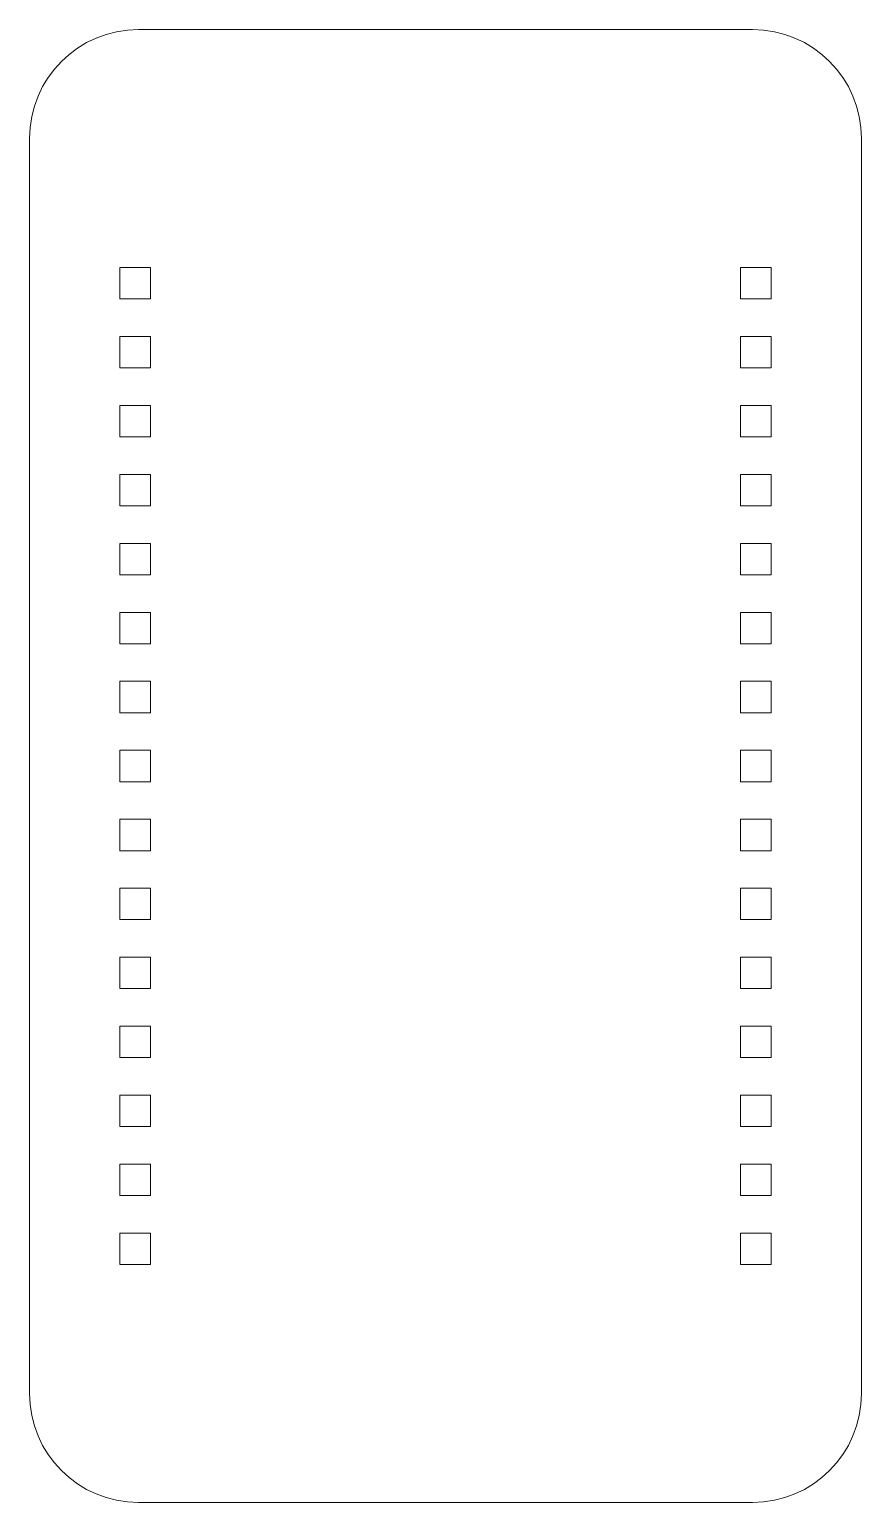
# Paper-space layout '_Inferior' of a CAD drawing. Header units: millimetres. Extents: x -15.3 to 15.2, y -27 to 27.
import ezdxf

# ---------------------------------------------------------------- set-up
doc = ezdxf.new("R2010")
doc.units = ezdxf.units.MM

psp = doc.layouts.new('_Inferior')

# ---------------------------------------------------------------- linework, layer by layer
at = {"color": 7, "linetype": 'Continuous', "lineweight": 15}
for p, q in [((-11.25, 27), (11.25, 27)), ((-15.25, -23), (-15.25, 23)), ((15.25, 23), (15.25, -23)), ((-11.936, 18.275), (-10.814, 18.275)), ((-11.936, 17.125), (-11.936, 18.275)), ((-10.814, 18.275), (-10.814, 17.125)), ((10.814, 18.275), (11.936, 18.275)), ((10.814, 17.125), (10.814, 18.275)), ((11.936, 18.275), (11.936, 17.125)), ((-10.814, 17.125), (-11.936, 17.125)), ((11.936, 17.125), (10.814, 17.125)), ((-11.936, 15.746), (-10.814, 15.746)), ((-11.936, 14.596), (-11.936, 15.746)), ((-10.814, 15.746), (-10.814, 14.596)), ((10.814, 15.746), (11.936, 15.746)), ((10.814, 14.596), (10.814, 15.746)), ((11.936, 15.746), (11.936, 14.596)), ((-10.814, 14.596), (-11.936, 14.596)), ((11.936, 14.596), (10.814, 14.596)), ((-11.936, 13.218), (-10.814, 13.218)), ((-11.936, 12.068), (-11.936, 13.218)), ((-10.814, 13.218), (-10.814, 12.068)), ((10.814, 13.218), (11.936, 13.218)), ((10.814, 12.068), (10.814, 13.218)), ((11.936, 13.218), (11.936, 12.068)), ((-10.814, 12.068), (-11.936, 12.068)), ((11.936, 12.068), (10.814, 12.068)), ((-11.936, 10.689), (-10.814, 10.689)), ((-11.936, 9.539), (-11.936, 10.689)), ((-10.814, 10.689), (-10.814, 9.539)), ((10.814, 10.689), (11.936, 10.689)), ((10.814, 9.539), (10.814, 10.689)), ((11.936, 10.689), (11.936, 9.539)), ((-10.814, 9.539), (-11.936, 9.539)), ((11.936, 9.539), (10.814, 9.539)), ((-11.936, 8.161), (-10.814, 8.161)), ((-11.936, 7.011), (-11.936, 8.161)), ((-10.814, 8.161), (-10.814, 7.011)), ((10.814, 8.161), (11.936, 8.161)), ((10.814, 7.011), (10.814, 8.161)), ((11.936, 8.161), (11.936, 7.011)), ((-10.814, 7.011), (-11.936, 7.011)), ((11.936, 7.011), (10.814, 7.011)), ((-11.936, 5.632), (-10.814, 5.632)), ((-11.936, 4.482), (-11.936, 5.632)), ((-10.814, 5.632), (-10.814, 4.482)), ((10.814, 5.632), (11.936, 5.632)), ((10.814, 4.482), (10.814, 5.632)), ((11.936, 5.632), (11.936, 4.482)), ((-10.814, 4.482), (-11.936, 4.482)), ((11.936, 4.482), (10.814, 4.482)), ((-11.936, 3.104), (-10.814, 3.104)), ((-11.936, 1.954), (-11.936, 3.104)), ((-10.814, 3.104), (-10.814, 1.954)), ((10.814, 3.104), (11.936, 3.104)), ((10.814, 1.954), (10.814, 3.104)), ((11.936, 3.104), (11.936, 1.954)), ((-10.814, 1.954), (-11.936, 1.954)), ((11.936, 1.954), (10.814, 1.954)), ((-11.936, 0.575), (-10.814, 0.575)), ((-11.936, -0.575), (-11.936, 0.575)), ((-10.814, 0.575), (-10.814, -0.575)), ((10.814, 0.575), (11.936, 0.575)), ((10.814, -0.575), (10.814, 0.575)), ((11.936, 0.575), (11.936, -0.575)), ((-10.814, -0.575), (-11.936, -0.575)), ((11.936, -0.575), (10.814, -0.575)), ((-11.936, -1.954), (-10.814, -1.954)), ((-11.936, -3.104), (-11.936, -1.954)), ((-10.814, -1.954), (-10.814, -3.104)), ((10.814, -1.954), (11.936, -1.954)), ((10.814, -3.104), (10.814, -1.954)), ((11.936, -1.954), (11.936, -3.104)), ((-10.814, -3.104), (-11.936, -3.104)), ((11.936, -3.104), (10.814, -3.104)), ((-11.936, -4.482), (-10.814, -4.482)), ((-11.936, -5.632), (-11.936, -4.482)), ((-10.814, -4.482), (-10.814, -5.632)), ((10.814, -4.482), (11.936, -4.482)), ((10.814, -5.632), (10.814, -4.482)), ((11.936, -4.482), (11.936, -5.632)), ((-10.814, -5.632), (-11.936, -5.632)), ((11.936, -5.632), (10.814, -5.632)), ((-11.936, -7.011), (-10.814, -7.011)), ((-11.936, -8.161), (-11.936, -7.011)), ((-10.814, -7.011), (-10.814, -8.161)), ((10.814, -7.011), (11.936, -7.011)), ((10.814, -8.161), (10.814, -7.011)), ((11.936, -7.011), (11.936, -8.161)), ((-10.814, -8.161), (-11.936, -8.161)), ((11.936, -8.161), (10.814, -8.161)), ((-11.936, -9.539), (-10.814, -9.539)), ((-11.936, -10.689), (-11.936, -9.539)), ((-10.814, -9.539), (-10.814, -10.689)), ((10.814, -9.539), (11.936, -9.539)), ((10.814, -10.689), (10.814, -9.539)), ((11.936, -9.539), (11.936, -10.689)), ((-10.814, -10.689), (-11.936, -10.689)), ((11.936, -10.689), (10.814, -10.689)), ((-11.936, -12.068), (-10.814, -12.068)), ((-11.936, -13.218), (-11.936, -12.068)), ((-10.814, -12.068), (-10.814, -13.218)), ((10.814, -12.068), (11.936, -12.068)), ((10.814, -13.218), (10.814, -12.068)), ((11.936, -12.068), (11.936, -13.218)), ((-10.814, -13.218), (-11.936, -13.218)), ((11.936, -13.218), (10.814, -13.218)), ((-11.936, -14.596), (-10.814, -14.596)), ((-11.936, -15.746), (-11.936, -14.596)), ((-10.814, -14.596), (-10.814, -15.746)), ((10.814, -14.596), (11.936, -14.596)), ((10.814, -15.746), (10.814, -14.596)), ((11.936, -14.596), (11.936, -15.746)), ((-10.814, -15.746), (-11.936, -15.746)), ((11.936, -15.746), (10.814, -15.746)), ((-11.936, -18.275), (-11.936, -17.125)), ((-11.936, -17.125), (-10.814, -17.125)), ((-10.814, -17.125), (-10.814, -18.275)), ((10.814, -17.125), (11.936, -17.125)), ((10.814, -18.275), (10.814, -17.125)), ((11.936, -17.125), (11.936, -18.275)), ((-10.814, -18.275), (-11.936, -18.275)), ((11.936, -18.275), (10.814, -18.275)), ((11.25, -27), (-11.25, -27))]:
    psp.add_line(p, q, dxfattribs=at)
for centre, start, end in [((-11.25, 23), 90, 180), ((11.25, 23), 0, 90), ((-11.25, -23), 180, 270), ((11.25, -23), 270, 0)]:
    psp.add_arc(centre, 4, start, end, dxfattribs=at)

doc.saveas('drawing.dxf')
